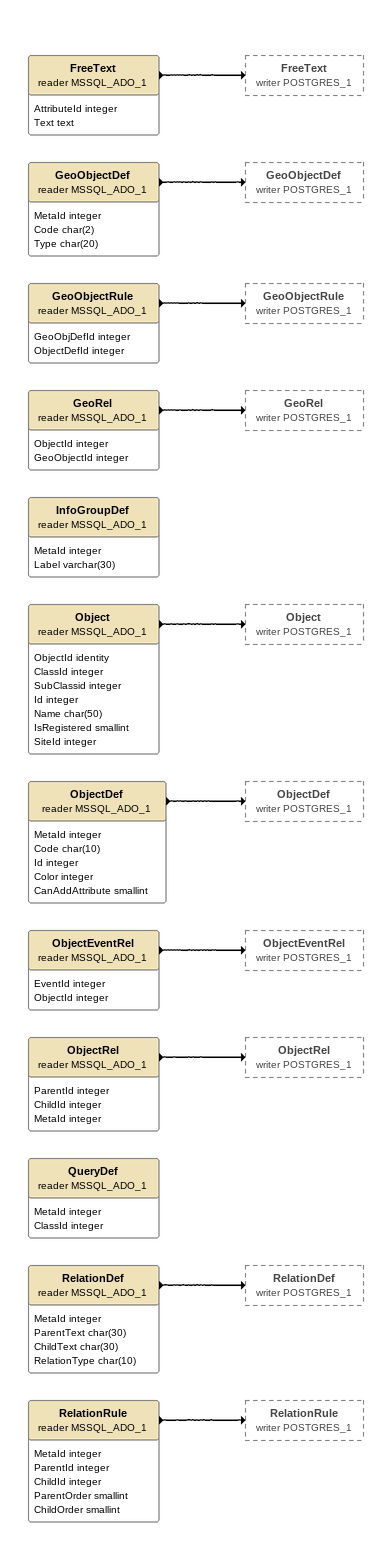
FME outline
FreeText (reader MSSQL_ADO_1)
    attributes: AttributeId integer, Text text
    -> FreeText (writer POSTGRES_1)
GeoObjectDef (reader MSSQL_ADO_1)
    attributes: MetaId integer, Code char(2), Type char(20)
    -> GeoObjectDef (writer POSTGRES_1)
GeoObjectRule (reader MSSQL_ADO_1)
    attributes: GeoObjDefId integer, ObjectDefId integer
    -> GeoObjectRule (writer POSTGRES_1)
GeoRel (reader MSSQL_ADO_1)
    attributes: ObjectId integer, GeoObjectId integer
    -> GeoRel (writer POSTGRES_1)
InfoGroupDef (reader MSSQL_ADO_1)
    attributes: MetaId integer, Label varchar(30)
Object (reader MSSQL_ADO_1)
    attributes: ObjectId identity, ClassId integer, SubClassid integer, Id integer, Name char(50), IsRegistered smallint, SiteId integer
    -> Object (writer POSTGRES_1)
ObjectDef (reader MSSQL_ADO_1)
    attributes: MetaId integer, Code char(10), Id integer, Color integer, CanAddAttribute smallint
    -> ObjectDef (writer POSTGRES_1)
ObjectEventRel (reader MSSQL_ADO_1)
    attributes: EventId integer, ObjectId integer
    -> ObjectEventRel (writer POSTGRES_1)
ObjectRel (reader MSSQL_ADO_1)
    attributes: ParentId integer, ChildId integer, MetaId integer
    -> ObjectRel (writer POSTGRES_1)
QueryDef (reader MSSQL_ADO_1)
    attributes: MetaId integer, ClassId integer
RelationDef (reader MSSQL_ADO_1)
    attributes: MetaId integer, ParentText char(30), ChildText char(30), RelationType char(10)
    -> RelationDef (writer POSTGRES_1)
RelationRule (reader MSSQL_ADO_1)
    attributes: MetaId integer, ParentId integer, ChildId integer, ParentOrder smallint, ChildOrder smallint
    -> RelationRule (writer POSTGRES_1)
